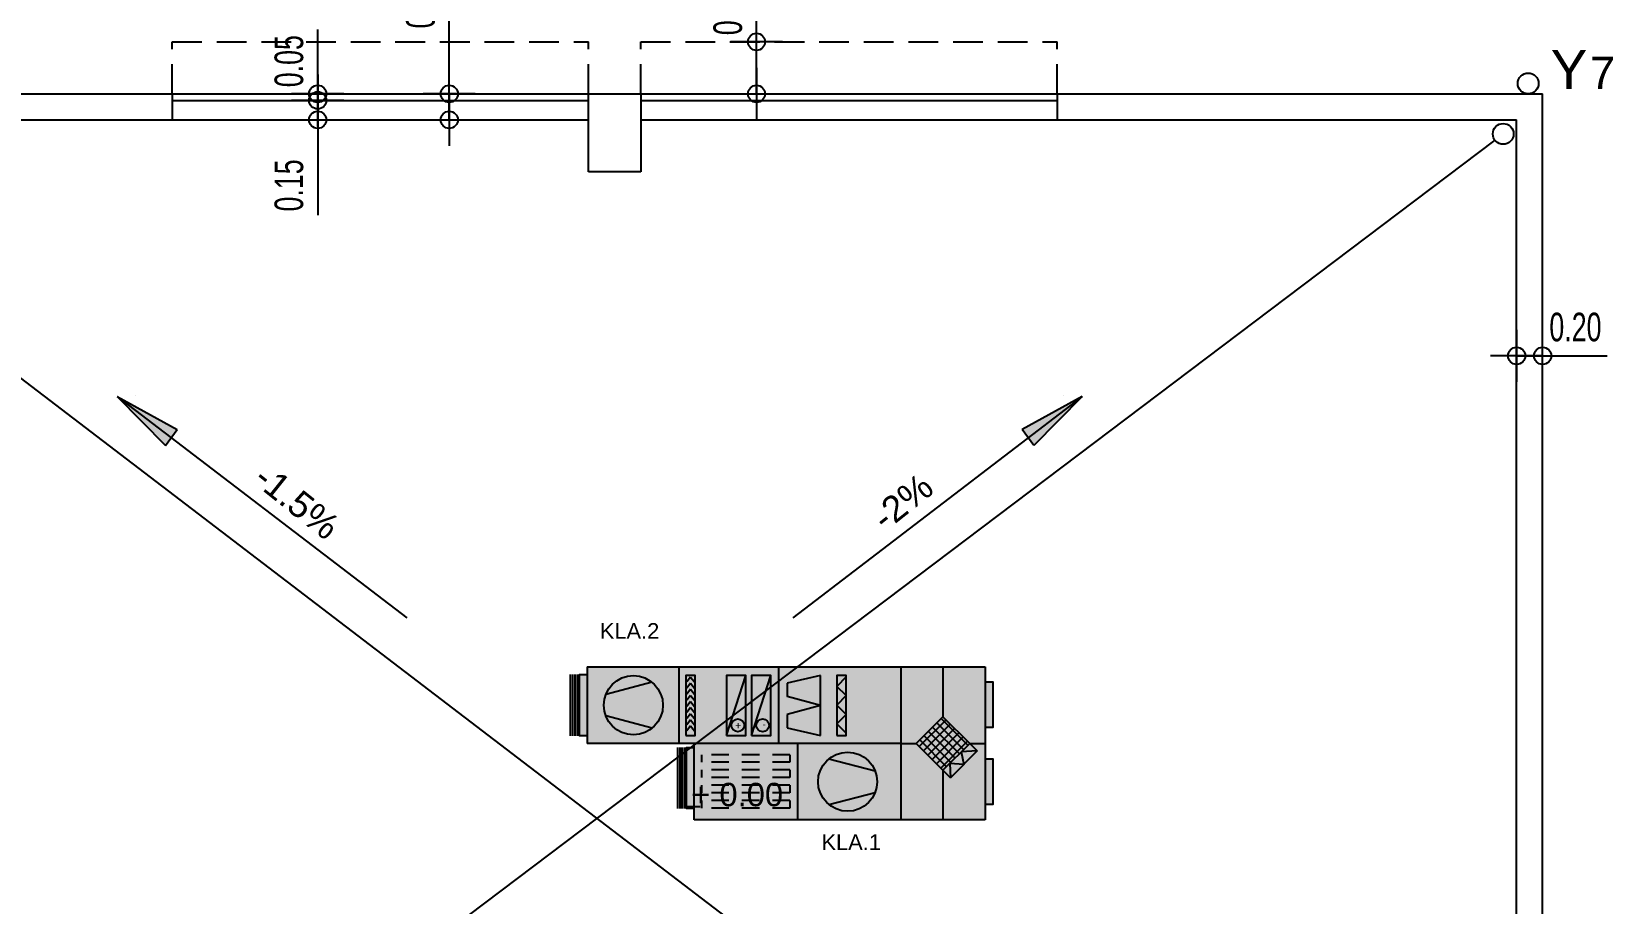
# Model space of a CAD drawing. Header units: metres. Extents: x 0 to 132, y -109 to 310.
# Drawn here: x 43.51 to 55.66, y 254.9 to 261.6 of the extents above; entities that cross this region are included whole.
import ezdxf

# ---------------------------------------------------------------- set-up
doc = ezdxf.new("R2010")
doc.units = ezdxf.units.M
doc.header["$LTSCALE"] = 0.036
doc.linetypes.add('HIDDEN', pattern=[9.525, 6.35, -3.175])
doc.layers.get('Defpoints').update_dxf_attribs({"color": 252})
for name, color, linetype in [('arxitek doma', 254, 'Continuous'), ('DIMBLK', 252, 'Continuous'), ('electext', 20, 'Continuous'), ('fan klimatistikes', 160, 'Continuous'), ('fan klimatistiki exartimata', 170, 'Continuous')]:
    doc.layers.add(name, color=color, linetype=linetype)
doc.layers.add('fan klimatistikes_hatch', color=121, linetype='Continuous', lineweight=0)
doc.styles.add('CE5W', font='WGSIMPL.SHX')
doc.styles.add('COMU-C', font='ugcompl.shx', dxfattribs={"width": 0.7})
doc.styles.add('COMU-N', font='arial.ttf')
doc.styles.get("Standard").update_dxf_attribs({"font": 'arial.ttf'})
doc.dimstyles.new('Copy of CADWDOT', dxfattribs={"dimscale": 0.1, "dimtxt": 2.2, "dimasz": 0.08, "dimexe": 2, "dimexo": 0, "dimgap": 0.09, "dimtad": 0, "dimrnd": 0.001, "dimzin": 0, "dimdsep": 46, "dimtxsty": 'COMU-C', "dimblk": 'ARTDIM', "dimcen": 0, "dimdle": 0.05, "dimse1": 1, "dimse2": 1, "dimclrd": 11, "dimclrt": 11, "dimadec": 0, "dimazin": 0, "dimtfac": 1, "dimtmove": 0, "dimatfit": 3, "dimldrblk": 'ARTDIM', "dimfxl": 1, "dimtvp": 0.9999, "dimtolj": 1, "dimtzin": 0, "dimarcsym": 0})

# ---------------------------------------------------------------- blocks, each defined once
blk = doc.blocks.new('ARTDIM')
at = {"layer": 'DIMBLK'}
for p, q in [((0, -24.9975), (0, 24.9975)), ((-24.9975, 0), (24.9975, 0))]:
    blk.add_line(p, q, dxfattribs=at)
blk.add_circle((0, 0), 8.25, dxfattribs=at)
blk = doc.blocks.new('*D1192')
at = {"layer": 'arxitek doma', "color": 11, "lineweight": -2}
for p, q in [((45.706, 261.124), (45.706, 261.619)), ((45.706, 261.082), (45.706, 261.116))]:
    blk.add_line(p, q, dxfattribs=at)
at = {"layer": 'Defpoints', "color": 0, "transparency": 16777216}
for p in [(45.706, 261.124), (46.188, 261.124), (46.188, 261.074)]:
    blk.add_point(p, dxfattribs=at)
at = {"layer": 'arxitek doma', "color": 11, "lineweight": -2, "xscale": 0.008, "yscale": 0.008, "zscale": 0.008}
for p, rotation in [((45.706, 261.124), 90), ((45.706, 261.074), 270)]:
    blk.add_blockref('ARTDIM', p, dxfattribs=dict(at, rotation=rotation))
at = {"layer": 'arxitek doma', "color": 11, "insert": (45.486, 261.375), "char_height": 0.22, "attachment_point": 5, "rotation": 90, "style": 'COMU-C'}
blk.add_mtext('\\A1;0.05', dxfattribs=at)
blk = doc.blocks.new('*D1193')
at = {"layer": 'arxitek doma', "color": 11, "lineweight": -2}
for p, q in [((45.706, 261.066), (45.706, 260.932)), ((45.706, 260.924), (45.706, 260.191))]:
    blk.add_line(p, q, dxfattribs=at)
at = {"layer": 'Defpoints', "color": 0, "transparency": 16777216}
for p in [(46.398, 261.074), (45.706, 260.924), (46.398, 260.924)]:
    blk.add_point(p, dxfattribs=at)
at = {"layer": 'arxitek doma', "color": 11, "lineweight": -2, "xscale": 0.008, "yscale": 0.008, "zscale": 0.008}
for p, rotation in [((45.706, 261.074), 90), ((45.706, 260.924), 270)]:
    blk.add_blockref('ARTDIM', p, dxfattribs=dict(at, rotation=rotation))
at = {"layer": 'arxitek doma', "color": 11, "insert": (45.486, 260.42), "char_height": 0.22, "attachment_point": 5, "rotation": 90, "style": 'COMU-C'}
blk.add_mtext('\\A1;0.15', dxfattribs=at)
blk = doc.blocks.new('*D1194')
at = {"layer": 'arxitek doma', "color": 11, "lineweight": -2}
for p, q in [((46.717, 261.124), (46.717, 262.07)), ((46.717, 260.932), (46.717, 261.116))]:
    blk.add_line(p, q, dxfattribs=at)
at = {"layer": 'Defpoints', "color": 0, "transparency": 16777216}
for p in [(46.717, 261.124), (47.788, 261.124), (47.788, 260.924)]:
    blk.add_point(p, dxfattribs=at)
at = {"layer": 'arxitek doma', "color": 11, "lineweight": -2, "xscale": 0.008, "yscale": 0.008, "zscale": 0.008}
for p, rotation in [((46.717, 261.124), 90), ((46.717, 260.924), 270)]:
    blk.add_blockref('ARTDIM', p, dxfattribs=dict(at, rotation=rotation))
at = {"layer": 'arxitek doma', "color": 11, "insert": (46.497, 261.827), "char_height": 0.22, "attachment_point": 5, "rotation": 90, "style": 'COMU-C'}
blk.add_mtext('\\A1;0.20', dxfattribs=at)
blk = doc.blocks.new('*D1195')
at = {"layer": 'arxitek doma', "color": 11, "lineweight": -2}
for p, q in [((49.078, 261.524), (49.078, 262.019)), ((49.078, 261.132), (49.078, 261.516))]:
    blk.add_line(p, q, dxfattribs=at)
at = {"layer": 'Defpoints', "color": 0, "transparency": 16777216}
for p in [(48.188, 261.524), (49.078, 261.524), (48.188, 261.124)]:
    blk.add_point(p, dxfattribs=at)
at = {"layer": 'arxitek doma', "color": 11, "lineweight": -2, "xscale": 0.008, "yscale": 0.008, "zscale": 0.008}
for p, rotation in [((49.078, 261.524), 90), ((49.078, 261.124), 270)]:
    blk.add_blockref('ARTDIM', p, dxfattribs=dict(at, rotation=rotation))
at = {"layer": 'arxitek doma', "color": 11, "insert": (48.858, 261.775), "char_height": 0.22, "attachment_point": 5, "rotation": 90, "style": 'COMU-C'}
blk.add_mtext('\\A1;0.40', dxfattribs=at)
blk = doc.blocks.new('*D1196')
at = {"layer": 'arxitek doma', "color": 11, "lineweight": -2}
for p, q in [((54.926, 259.11), (55.11, 259.11)), ((55.118, 259.11), (55.613, 259.11))]:
    blk.add_line(p, q, dxfattribs=at)
at = {"layer": 'Defpoints', "color": 0, "transparency": 16777216}
for p in [(54.918, 260.761), (55.118, 260.761), (55.118, 259.11)]:
    blk.add_point(p, dxfattribs=at)
at = {"layer": 'arxitek doma', "color": 11, "lineweight": -2, "xscale": 0.008, "yscale": 0.008, "zscale": 0.008, "rotation": 180}
blk.add_blockref('ARTDIM', (54.918, 259.11), dxfattribs=at)
at = {"layer": 'arxitek doma', "color": 11, "lineweight": -2, "xscale": 0.008, "yscale": 0.008, "zscale": 0.008}
blk.add_blockref('ARTDIM', (55.118, 259.11), dxfattribs=at)
at = {"layer": 'arxitek doma', "color": 11, "insert": (55.37, 259.33), "char_height": 0.22, "attachment_point": 5, "style": 'COMU-C'}
blk.add_mtext('\\A1;0.20', dxfattribs=at)
blk = doc.blocks.new('ΚΚΜ-1')
at = {"layer": 'fan klimatistikes_hatch'}
for color, points in [(141, [(-0.006, -0.002), (-0.006, 0.598), (-0.846, 0.598), (-0.846, 1.198), (-3.126, 1.198), (-3.126, -0.002)]), (21, [(-3.186, 0.718), (-3.126, 0.718), (-3.126, 1.078), (-3.186, 1.078)]), (21, [(-0.786, 1.109), (-0.846, 1.109), (-0.846, 0.629), (-0.786, 0.629)]), (21, [(-0.006, 0.058), (0.054, 0.058), (0.054, 0.538), (-0.006, 0.538)]), (21, [(-3.126, 0.474), (-3.186, 0.474), (-3.186, 0.114), (-3.126, 0.114)])]:
    blk.add_hatch(color=color, dxfattribs=at).paths.add_polyline_path(points)
at = {"layer": 'fan klimatistiki exartimata', "ltscale": 0.6}
h = blk.add_hatch(dxfattribs=at)
h.set_pattern_fill('ANSI37', color=256, scale=0.015, style=0)
h.set_pattern_definition([(225, (214664.68825, 951753.29188), (0.033675960454, -0.033675960454), []), (315, (214664.68825, 951753.29188), (0.033675960454, 0.033675960454), [])])
h.paths.add_polyline_path([(-2.796, 0.388), (-3.006, 0.598), (-2.796, 0.808), (-2.586, 0.598)])
at = {"layer": 'fan klimatistikes', "ltscale": 0.6}
for p, q in [((-3.126, -0.002), (-3.126, 1.198)), ((-3.126, 1.198), (-0.846, 1.198)), ((-0.846, 1.198), (-0.846, 0.598)), ((-0.768, 0.629), (-0.768, 1.109)), ((-0.75, 0.629), (-0.75, 1.109)), ((-0.732, 0.629), (-0.732, 1.109)), ((-0.714, 0.629), (-0.714, 1.109)), ((-0.846, 0.598), (-0.006, 0.598)), ((-0.006, -0.002), (-0.006, 0.598)), ((0.072, 0.058), (0.072, 0.538)), ((0.09, 0.058), (0.09, 0.538)), ((0.108, 0.058), (0.108, 0.538)), ((0.126, 0.058), (0.126, 0.538)), ((-0.006, -0.002), (-3.126, -0.002))]:
    blk.add_line(p, q, dxfattribs=at)
for points in [[(-3.126, 0.718), (-3.186, 0.718), (-3.186, 1.078), (-3.126, 1.078)], [(-0.846, 1.109), (-0.786, 1.109), (-0.786, 0.629), (-0.846, 0.629)], [(-0.006, 0.538), (0.054, 0.538), (0.054, 0.058), (-0.006, 0.058)], [(-3.126, 0.114), (-3.186, 0.114), (-3.186, 0.474), (-3.126, 0.474)]]:
    blk.add_lwpolyline(points, dxfattribs=at)
at = {"layer": 'fan klimatistiki exartimata', "ltscale": 0.6}
for p, q in [((-2.796, 0.808), (-2.796, 1.198)), ((-2.466, -0.002), (-2.466, 1.198)), ((-1.656, 0.598), (-1.656, 1.198)), ((-3.065, 0.657), (-2.855, 0.867)), ((-3.006, 0.598), (-2.796, 0.808)), ((-2.94, 0.664), (-2.96, 0.762)), ((-2.96, 0.762), (-2.85, 0.754)), ((-2.796, 0.808), (-2.855, 0.867)), ((-2.85, 0.754), (-2.855, 0.867)), ((-2.796, 0.808), (-2.586, 0.598)), ((-3.065, 0.657), (-2.94, 0.664)), ((-3.006, 0.598), (-3.065, 0.657)), ((-3.006, 0.598), (-3.126, 0.598)), ((-2.796, 0.388), (-3.006, 0.598)), ((-2.586, 0.598), (-2.796, 0.388)), ((-2.466, 0.598), (-2.586, 0.598)), ((-2.466, 0.598), (-0.846, 0.598)), ((-2.037, 0.517), (-1.965, 0.443)), ((-1.576, 0.476), (-1.836, 0.536)), ((-1.836, 0.536), (-1.836, 0.065)), ((-1.506, -0.002), (-1.506, 0.598)), ((-1.294, 0.536), (-1.446, 0.065)), ((-1.1, 0.536), (-1.252, 0.065)), ((-0.817, 0.461), (-0.847, 0.499)), ((-0.817, 0.461), (-0.787, 0.499)), ((-0.726, -0.002), (-0.726, 0.598)), ((-2.796, -0.002), (-2.796, 0.388)), ((-2.037, 0.37), (-1.965, 0.443)), ((-1.576, 0.372), (-1.576, 0.476)), ((-0.817, 0.413), (-0.847, 0.451)), ((-0.817, 0.365), (-0.847, 0.403)), ((-0.817, 0.413), (-0.787, 0.451)), ((-0.817, 0.365), (-0.787, 0.403)), ((-2.037, 0.37), (-1.965, 0.297)), ((-2.037, 0.223), (-1.965, 0.297)), ((-1.836, 0.301), (-1.576, 0.372)), ((-1.836, 0.301), (-1.576, 0.23)), ((-0.817, 0.317), (-0.847, 0.355)), ((-0.817, 0.269), (-0.847, 0.307)), ((-0.817, 0.221), (-0.847, 0.259)), ((-0.817, 0.317), (-0.787, 0.355)), ((-0.817, 0.269), (-0.787, 0.307)), ((-0.817, 0.221), (-0.787, 0.259)), ((-2.037, 0.223), (-1.965, 0.15)), ((-2.037, 0.076), (-1.965, 0.15)), ((-1.836, 0.065), (-1.576, 0.125)), ((-1.576, 0.125), (-1.576, 0.23)), ((-0.817, 0.173), (-0.847, 0.211)), ((-0.817, 0.125), (-0.847, 0.163)), ((-0.817, 0.173), (-0.787, 0.211)), ((-0.817, 0.125), (-0.787, 0.163)), ((-0.817, 0.077), (-0.847, 0.115)), ((-0.817, 0.077), (-0.787, 0.115))]:
    blk.add_line(p, q, dxfattribs=at)
at = {"layer": 'fan klimatistiki exartimata', "linetype": 'Continuous', "ltscale": 0.6}
for p, q in [((-1.902, 1.077), (-2.265, 0.982)), ((-1.902, 0.718), (-2.265, 0.814)), ((-0.516, 0.477), (-0.153, 0.382)), ((-0.516, 0.118), (-0.153, 0.214))]:
    blk.add_line(p, q, dxfattribs=at)
at = {"layer": 'fan klimatistiki exartimata', "linetype": 'HIDDEN', "ltscale": 0.6}
for p, q in [((-1.596, 1.046), (-1.596, 1.106)), ((-1.596, 1.106), (-0.906, 1.106)), ((-1.596, 1.046), (-0.906, 1.046)), ((-0.906, 1.106), (-0.906, 1.046)), ((-1.596, 0.926), (-1.596, 0.986)), ((-1.596, 0.986), (-0.906, 0.986)), ((-1.596, 0.926), (-0.906, 0.926)), ((-0.906, 0.986), (-0.906, 0.926)), ((-1.596, 0.806), (-1.596, 0.866)), ((-1.596, 0.866), (-0.906, 0.866)), ((-1.596, 0.806), (-0.906, 0.806)), ((-1.596, 0.686), (-1.596, 0.746)), ((-1.596, 0.746), (-0.906, 0.746)), ((-0.906, 0.866), (-0.906, 0.806)), ((-0.906, 0.746), (-0.906, 0.686)), ((-1.596, 0.686), (-0.906, 0.686))]:
    blk.add_line(p, q, dxfattribs=at)
at = {"layer": 'fan klimatistiki exartimata', "ltscale": 0.6}
for points in [[(-1.965, 0.536), (-2.037, 0.536), (-2.037, 0.065), (-1.965, 0.065)], [(-1.294, 0.536), (-1.446, 0.536), (-1.446, 0.065), (-1.294, 0.065)], [(-1.1, 0.536), (-1.252, 0.536), (-1.252, 0.065), (-1.1, 0.065)], [(-0.781, 0.536), (-0.853, 0.536), (-0.853, 0.065), (-0.781, 0.065)]]:
    blk.add_lwpolyline(points, close=True, dxfattribs=at)
at = {"layer": 'fan klimatistiki exartimata', "linetype": 'Continuous', "ltscale": 0.6}
for centre in [(-2.049, 0.898), (-0.369, 0.298)]:
    blk.add_circle(centre, 0.232, dxfattribs=at)
at = {"layer": 'fan klimatistiki exartimata', "ltscale": 0.6}
for centre in [(-1.383, 0.456), (-1.188, 0.456)]:
    blk.add_circle(centre, 0.0501, dxfattribs=at)
at = {"layer": 'fan klimatistiki exartimata', "ltscale": 0.6, "style": 'CE5W'}
for s, p in [('-', (-1.408, 0.43)), ('+', (-1.214, 0.43))]:
    blk.add_text(s, height=0.06, dxfattribs=at).set_placement(p)

msp = doc.modelspace()

# ---------------------------------------------------------------- hatches: boundary and pattern name
at = {"layer": 'arxitek doma'}
h = msp.add_hatch(color=256, dxfattribs=at)
h.paths.add_polyline_path([(44.58, 258.479), (44.537, 258.421), (44.165, 258.797), (44.165, 258.797)])
h.paths.add_polyline_path([(44.165, 258.797), (44.165, 258.797), (44.627, 258.543), (44.58, 258.479)])
h = msp.add_hatch(color=256, dxfattribs=at)
h.paths.add_polyline_path([(51.166, 258.479), (51.209, 258.421), (51.581, 258.797), (51.581, 258.797)])
h.paths.add_polyline_path([(51.581, 258.797), (51.581, 258.797), (51.119, 258.543), (51.166, 258.479)])

# ---------------------------------------------------------------- linework, layer by layer
at = {"layer": 'arxitek doma', "linetype": 'HIDDEN'}
for p, q in [((44.588, 261.524), (47.788, 261.524)), ((44.588, 261.124), (44.588, 261.524)), ((47.788, 261.124), (47.788, 261.524)), ((48.188, 261.524), (51.388, 261.524)), ((48.188, 261.124), (48.188, 261.524)), ((51.388, 261.124), (51.388, 261.524))]:
    msp.add_line(p, q, dxfattribs=at)
at = {"layer": 'arxitek doma'}
for p, q in [((41.018, 261.124), (44.188, 261.124)), ((44.188, 261.124), (55.118, 261.124)), ((44.588, 261.124), (44.588, 260.924)), ((44.588, 261.074), (47.788, 261.074)), ((47.788, 260.524), (47.788, 261.124)), ((48.188, 261.124), (48.188, 260.524)), ((48.188, 261.074), (51.388, 261.074)), ((51.388, 261.124), (51.388, 260.924)), ((55.118, 249.924), (55.118, 261.124)), ((37.318, 260.924), (47.788, 260.924)), ((48.188, 260.924), (54.918, 260.924)), ((54.918, 250.124), (54.918, 260.924)), ((40.906, 250.307), (54.752, 260.767)), ((40.994, 260.795), (54.752, 250.28)), ((48.188, 260.524), (47.788, 260.524)), ((44.165, 258.797), (44.627, 258.543)), ((44.165, 258.797), (46.39, 257.096)), ((44.165, 258.796), (44.537, 258.421)), ((44.308, 258.802), (44.308, 258.802)), ((51.581, 258.797), (49.356, 257.096)), ((51.581, 258.797), (51.119, 258.543)), ((51.581, 258.796), (51.209, 258.421)), ((51.438, 258.802), (51.438, 258.802)), ((44.537, 258.421), (44.627, 258.543)), ((51.209, 258.421), (51.119, 258.543)), ((48.531, 255.645), (48.645, 255.645))]:
    msp.add_line(p, q, dxfattribs=at)
for centre in [(55.007, 261.204), (54.815, 260.816)]:
    msp.add_circle(centre, 0.08, dxfattribs=at)

# ---------------------------------------------------------------- block references
at = {"layer": 'fan klimatistikes', "xscale": 0.9799999999959255, "yscale": 0.9800000000177533, "zscale": 0.9799999999999999, "rotation": 179.9999999999999}
msp.add_blockref('ΚΚΜ-1', (47.77, 256.716), dxfattribs=at)

# ---------------------------------------------------------------- texts
at = {"layer": 'arxitek doma', "style": 'COMU-N'}
for s, height, p in [('Υ', 0.3, (55.181, 261.16)), ('7', 0.25, (55.481, 261.16))]:
    msp.add_text(s, height=height, dxfattribs=at).set_placement(p)
at = {"layer": 'arxitek doma', "char_height": 0.2, "attachment_point": 5}
for s, insert, rotation in [('{\\fArial|b0|i0|c161|p2;-\\fArial|b0|i0|c0|p2;1.5\\fArial|b0|i0|c161|p2;%}', (45.547, 257.988), 321.3635), ('{\\fArial|b0|i0|c161|p2;-\\fArial|b0|i0|c0|p2;2\\fArial|b0|i0|c161|p2;%}', (50.199, 257.988), 38.64)]:
    msp.add_mtext(s, dxfattribs=dict(at, insert=insert, rotation=rotation))
at = {"layer": 'arxitek doma', "insert": (48.929, 255.736), "char_height": 0.18, "attachment_point": 5}
msp.add_mtext('+ 0.00', dxfattribs=at)
at = {"layer": 'electext', "char_height": 0.12, "attachment_point": 1}
for s, width, insert in [('KLA.2', 0.34669, (47.874, 257.055)), ('KLA.1', 0.3775, (49.577, 255.431))]:
    msp.add_mtext_dynamic_manual_height_columns(s, width=width, gutter_width=0.6, heights=[0], dxfattribs=dict(at, insert=insert))

# ---------------------------------------------------------------- dimensions: what is measured, and where the dimension line sits
at = {"layer": 'arxitek doma'}
for base, p1, p2, picture, middle, dimtype in [((46.717, 261.124), (47.788, 260.924), (47.788, 261.124), '*D1194', (46.717, 261.827), 161), ((45.706, 260.924), (46.398, 261.074), (46.398, 260.924), '*D1193', (45.706, 260.42), 160)]:
    dim = msp.add_linear_dim(base=base, p1=p1, p2=p2, angle=90, dimstyle='Copy of CADWDOT', dxfattribs=at)
    dim.commit()
    dim.dimension.update_dxf_attribs({"geometry": picture, "text_midpoint": middle, "dimtype": dimtype})
for base, p1, p2, picture, middle in [((49.078, 261.524), (48.188, 261.124), (48.188, 261.524), '*D1195', (48.858, 261.775)), ((45.706, 261.124), (46.188, 261.074), (46.188, 261.124), '*D1192', (45.486, 261.375))]:
    dim = msp.add_linear_dim(base=base, p1=p1, p2=p2, angle=90, dimstyle='Copy of CADWDOT', dxfattribs=at)
    dim.commit()
    dim.dimension.update_dxf_attribs({"geometry": picture, "text_midpoint": middle})
dim = msp.add_linear_dim(base=(55.118, 259.11), p1=(54.918, 260.761), p2=(55.118, 260.761), dimstyle='Copy of CADWDOT', dxfattribs=at)
dim.commit()
dim.dimension.update_dxf_attribs({"geometry": '*D1196', "text_midpoint": (55.37, 259.33)})

doc.saveas('drawing.dxf')
